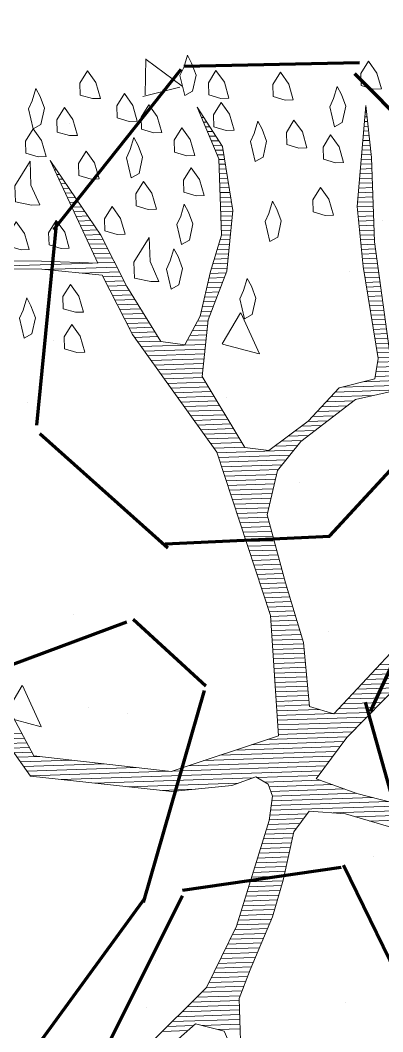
# Model space of a CAD drawing. Header units: millimetres. Extents: x 111 to 1506, y 14 to 566.
# Drawn here: x 219.933 to 220.467, y 113.972 to 115.462 of the extents above; entities that cross this region are included whole.
import ezdxf

# ---------------------------------------------------------------- set-up
doc = ezdxf.new("R2010")
doc.units = ezdxf.units.MM
doc.layers.add('ARBOLES', color=78, linetype='Continuous', lineweight=5)
doc.layers.add('GRASS', color=56, linetype='Continuous', lineweight=0)

# ---------------------------------------------------------------- blocks, each defined once
blk = doc.blocks.new('*X16')
at = {"color": 0}
for p, q in [((17.57751647403548, 17.92), (17.57802539434748, 17.92)), ((17.58136255598889, 17.91), (17.5840252821948, 17.91)), ((17.58520863794231, 17.9), (17.59002517004212, 17.9)), ((17.93210942577763, 17.9), (17.93483849359653, 17.9)), ((17.9333094033471, 17.91), (17.93406927720585, 17.91)), ((17.58905471989572, 17.89), (17.59602505788944, 17.89)), ((17.59290080184914, 17.88), (17.60202494573677, 17.88)), ((17.92970947063871, 17.88), (17.93637692637789, 17.88)), ((17.93090944820817, 17.89), (17.93560770998721, 17.89)), ((17.59674688380254, 17.87), (17.60802483358409, 17.87)), ((17.60059296575596, 17.86), (17.61402472143142, 17.86)), ((17.92730951549978, 17.86), (17.93791535915926, 17.86)), ((17.92850949306924, 17.87), (17.93714614276857, 17.87)), ((17.60443904770937, 17.85), (17.62002460927873, 17.85)), ((17.60828512966278, 17.84), (17.62602449712606, 17.84)), ((17.92490956036085, 17.84), (17.93945379194062, 17.84)), ((17.92610953793031, 17.85), (17.93868457554994, 17.85)), ((17.26209534251556, 17.82), (17.26216079124825, 17.82)), ((17.61213121161619, 17.83), (17.62854646700766, 17.83)), ((17.6159772935696, 17.82), (17.62979644364252, 17.82)), ((17.92250960522192, 17.82), (17.94099222472199, 17.82)), ((17.92370958279138, 17.83), (17.94022300833131, 17.83)), ((17.26632603266432, 17.81), (17.26847646266648, 17.81)), ((17.27055672281307, 17.8), (17.27479213408471, 17.8)), ((17.27478741296182, 17.79), (17.28110780550295, 17.79)), ((17.61912730249213, 17.81), (17.63104642027738, 17.81)), ((17.61912730249213, 17.8), (17.63229639691224, 17.8)), ((17.61912730249213, 17.79), (17.6335463735471, 17.79)), ((17.91890967251353, 17.79), (17.94227637442539, 17.79)), ((17.92010965008299, 17.8), (17.94227637442539, 17.8)), ((17.92130962765245, 17.81), (17.94176144111267, 17.81)), ((17.27901810311057, 17.78), (17.28742347692119, 17.78)), ((17.28324879325933, 17.77), (17.29373914833942, 17.77)), ((17.61912730249213, 17.78), (17.63479635018196, 17.78)), ((17.61912730249213, 17.77), (17.63604632681682, 17.77)), ((17.9165097173746, 17.77), (17.94227637442539, 17.77)), ((17.91770969494406, 17.78), (17.94227637442539, 17.78)), ((17.28747948340808, 17.76), (17.30005481975765, 17.76)), ((17.29171017355684, 17.75), (17.30637049117589, 17.75)), ((17.61912730249213, 17.76), (17.63729630345168, 17.76)), ((17.61912730249213, 17.75), (17.63854628008654, 17.75)), ((17.91410976223566, 17.75), (17.94227637442539, 17.75)), ((17.91530973980513, 17.76), (17.94227637442539, 17.76)), ((17.29594086370559, 17.74), (17.31268616259412, 17.74)), ((17.30017155385434, 17.73), (17.31900183401236, 17.73)), ((17.61912730249213, 17.74), (17.6397962567214, 17.74)), ((17.61912730249213, 17.73), (17.64104623335625, 17.73)), ((17.91170980709674, 17.73), (17.94227637442539, 17.73)), ((17.9129097846662, 17.74), (17.94227637442539, 17.74)), ((17.30440224400309, 17.72), (17.32531750543059, 17.72)), ((17.30863293415185, 17.71), (17.33163317684883, 17.71)), ((17.61912730249213, 17.72), (17.64229620999111, 17.72)), ((17.61912730249213, 17.71), (17.64354618662597, 17.71)), ((17.90930985195781, 17.71), (17.94227637442539, 17.71)), ((17.91050982952727, 17.72), (17.94227637442539, 17.72)), ((17.3128636243006, 17.7), (17.33794884826706, 17.7)), ((17.31709431444935, 17.69), (17.3442645196853, 17.69)), ((17.61912730249213, 17.7), (17.64447150660164, 17.7)), ((17.61912730249213, 17.69), (17.64313819819112, 17.69)), ((17.9083444650066, 17.7), (17.94227637442539, 17.7)), ((17.90901111921186, 17.69), (17.94227637442539, 17.69)), ((17.32132500459811, 17.68), (17.35058019110353, 17.68)), ((17.32555569474686, 17.67), (17.35689586252177, 17.67)), ((17.61912730249213, 17.68), (17.64180488978061, 17.68)), ((17.61912730249213, 17.67), (17.64047158137009, 17.67)), ((17.90967777341712, 17.68), (17.94227637442539, 17.68)), ((17.91034442762238, 17.67), (17.94227637442539, 17.67)), ((17.32978638489561, 17.66), (17.36321153394, 17.66)), ((17.33401707504437, 17.65), (17.36804170002587, 17.65)), ((17.61904988143359, 17.65), (17.63780496454906, 17.65)), ((17.61912730249213, 17.66), (17.63913827295958, 17.66)), ((17.91101108182763, 17.66), (17.94227637442539, 17.66)), ((17.91167773603289, 17.65), (17.94227637442539, 17.65)), ((17.33824776519312, 17.64), (17.37265699836997, 17.64)), ((17.34247845534187, 17.63), (17.37727229671406, 17.63)), ((17.34670914549063, 17.62), (17.38188759505816, 17.62)), ((17.60905006835472, 17.62), (17.63380503931751, 17.62)), ((17.612383339381, 17.63), (17.63513834772802, 17.63)), ((17.6157166104073, 17.64), (17.63647165613854, 17.64)), ((17.91234439023815, 17.64), (17.94227637442539, 17.64)), ((17.91301104444341, 17.63), (17.94227637442539, 17.63)), ((17.91367769864867, 17.62), (17.94276464341595, 17.62)), ((17.05715539988841, 17.6), (17.34441476372644, 17.6)), ((17.35093983563938, 17.61), (17.38650289340225, 17.61)), ((17.35517052578813, 17.6), (17.39111819174635, 17.6)), ((17.60238352630214, 17.6), (17.63113842249648, 17.6)), ((17.60571679732843, 17.61), (17.63247173090699, 17.61)), ((17.91434435285393, 17.61), (17.9437991068379, 17.61)), ((17.91501100705918, 17.6), (17.94483357025985, 17.6)), ((17.24172837766137, 17.59), (17.39573349009044, 17.59)), ((17.31672697575287, 17.58), (17.40034878843454, 17.58)), ((17.59571698424956, 17.58), (17.62847180567544, 17.58)), ((17.59905025527585, 17.59), (17.62980511408596, 17.59)), ((17.91567766126444, 17.59), (17.9458680336818, 17.59)), ((17.9163443154697, 17.58), (17.94690249710376, 17.58)), ((17.36573416272861, 17.57), (17.40496408677863, 17.57)), ((17.37040074216542, 17.56), (17.40957938512272, 17.56)), ((17.58988045882576, 17.56), (17.62192486111484, 17.56)), ((17.59260768057454, 17.57), (17.6260914498977, 17.57)), ((17.91724662227935, 17.57), (17.94793696052571, 17.57)), ((17.91855094572442, 17.56), (17.94897142394766, 17.56)), ((17.37506732160222, 17.55), (17.41419468346682, 17.55)), ((17.37973390103903, 17.54), (17.41970922705222, 17.54)), ((17.5844260153282, 17.54), (17.61359168354912, 17.54)), ((17.58715323707698, 17.55), (17.61775827233198, 17.55)), ((17.91985526916949, 17.55), (17.95000588736962, 17.55)), ((17.92115959261456, 17.54), (17.95104035079157, 17.54)), ((17.38440048047583, 17.53), (17.42542340595443, 17.53)), ((17.38906705991264, 17.52), (17.43113758485664, 17.52)), ((17.57897157183063, 17.52), (17.60525850598339, 17.52)), ((17.58169879357941, 17.53), (17.60942509476625, 17.53)), ((17.92246391605963, 17.53), (17.95207481421352, 17.53)), ((17.9237682395047, 17.52), (17.95310927763547, 17.52)), ((17.39373363934945, 17.51), (17.43685176375885, 17.51)), ((17.39840021878626, 17.5), (17.44256594266107, 17.5)), ((17.57351712833306, 17.5), (17.59692532841766, 17.5)), ((17.57624435008185, 17.51), (17.60109191720053, 17.51)), ((17.92507256294977, 17.51), (17.95414374105742, 17.51)), ((17.92637688639484, 17.5), (17.95517820447938, 17.5)), ((17.40306679822306, 17.49), (17.44828012156328, 17.49)), ((17.40773337765987, 17.48), (17.45399430046549, 17.48)), ((17.41239995709667, 17.47), (17.4597084793677, 17.47)), ((17.56230351357099, 17.47), (17.58487639403291, 17.47)), ((17.5680176924732, 17.48), (17.58859215085194, 17.48)), ((17.57078990658428, 17.49), (17.5927587396348, 17.49)), ((17.92768120983991, 17.49), (17.95621266790133, 17.49)), ((17.92898553328498, 17.48), (17.95724713132328, 17.48)), ((17.93028985673005, 17.47), (17.95828159474523, 17.47)), ((17.41706653653348, 17.46), (17.46542265826991, 17.46)), ((17.42173311597029, 17.45), (17.47113683717213, 17.45)), ((17.55087515576656, 17.45), (17.5820193045818, 17.45)), ((17.55658933466878, 17.46), (17.58344784930735, 17.46)), ((17.93159418017512, 17.46), (17.95931605816718, 17.46)), ((17.93289850362019, 17.45), (17.96035052158914, 17.45)), ((17.42762653283454, 17.44), (17.47685101607434, 17.44)), ((17.43429307488712, 17.43), (17.48256519497655, 17.43)), ((17.53944679796214, 17.43), (17.57916221513069, 17.43)), ((17.54516097686435, 17.44), (17.58059075985624, 17.44)), ((17.93420282706526, 17.44), (17.96138498501109, 17.44)), ((17.93550715051033, 17.43), (17.96241944843304, 17.43)), ((17.4409596169397, 17.42), (17.57773367040514, 17.42)), ((17.44762615899228, 17.41), (17.57630512567959, 17.41)), ((17.9368114739554, 17.42), (17.96345391185499, 17.42)), ((17.93811579740047, 17.41), (17.96448837527695, 17.41)), ((17.45429270104486, 17.4), (17.57487658095403, 17.4)), ((17.46095924309744, 17.39), (17.57344803622848, 17.39)), ((17.93942012084554, 17.4), (17.9655228386989, 17.4)), ((17.94072444429061, 17.39), (17.96655730212085, 17.39)), ((17.46762578515002, 17.38), (17.57201949150292, 17.38)), ((17.47429232720261, 17.37), (17.57059094677737, 17.37)), ((17.9406560754005, 17.37), (17.98399113351109, 17.37)), ((17.94202876773568, 17.38), (17.9675917655428, 17.38)), ((17.48095886925519, 17.36), (17.56916240205182, 17.36)), ((17.48762541130776, 17.35), (17.56954229395476, 17.35)), ((17.93665615016895, 17.35), (18.06098668174269, 17.35)), ((17.93865611278472, 17.36), (18.00399075966884, 17.36)), ((17.49429195336035, 17.34), (17.57509774566524, 17.34)), ((17.50095849541293, 17.33), (17.58065319737573, 17.33)), ((17.50762503746551, 17.32), (17.58620864908621, 17.32)), ((17.86365819542146, 17.32), (18.02884442541774, 17.32)), ((17.90865735427639, 17.33), (18.03955851085939, 17.33)), ((17.93465618755317, 17.34), (18.05027259630104, 17.34)), ((17.51429157951809, 17.31), (17.5917641007967, 17.31)), ((17.52095812157067, 17.3), (17.59731955250718, 17.3)), ((17.83866441891202, 17.3), (17.92826106490951, 17.3)), ((17.84866423199088, 17.31), (17.98159340133014, 17.31)), ((17.52762466362326, 17.29), (17.60287500421767, 17.29)), ((17.53429120567583, 17.28), (17.60843045592815, 17.28)), ((17.81866479275427, 17.28), (17.8729680200223, 17.28)), ((17.82866460583314, 17.29), (17.88696775833271, 17.29)), ((17.54095774772842, 17.27), (17.61398590763863, 17.27)), ((17.547624289781, 17.26), (17.61954135934912, 17.26)), ((17.79866516659653, 17.26), (17.84496854340146, 17.26)), ((17.8086649796754, 17.27), (17.85896828171187, 17.27)), ((17.55429083183358, 17.25), (17.6250968110596, 17.25)), ((17.56095737388616, 17.24), (17.63065226277008, 17.24)), ((17.77414830288211, 17.24), (17.81696906678062, 17.24)), ((17.78843375013764, 17.25), (17.83096880509103, 17.25)), ((17.56762391593874, 17.23), (17.63620771448057, 17.23)), ((17.57429045799132, 17.22), (17.64176316619105, 17.22)), ((17.74557740837105, 17.22), (17.78896959015977, 17.22)), ((17.75986285562658, 17.23), (17.8029693284702, 17.23)), ((17.5809570000439, 17.21), (17.64731861790154, 17.21)), ((17.58762354209648, 17.2), (17.65287406961202, 17.2)), ((17.71700651385998, 17.2), (17.76532375103913, 17.2)), ((17.73129196111552, 17.21), (17.77496985184935, 17.21)), ((17.59391167777451, 17.19), (17.75675248268582, 17.19)), ((17.59683845233418, 17.18), (17.7481812143325, 17.18)), ((17.59976522689385, 17.17), (17.73960994597918, 17.17)), ((17.60269200145352, 17.16), (17.73103867762586, 17.16)), ((17.60561877601319, 17.15), (17.72246740927255, 17.15)), ((17.60854555057286, 17.14), (17.71885857518303, 17.14)), ((17.61147232513253, 17.13), (17.71613135343425, 17.13)), ((17.6143990996922, 17.12), (17.71340413168547, 17.12)), ((17.61732587425187, 17.11), (17.71067690993668, 17.11)), ((17.62025264881154, 17.1), (17.7079496881879, 17.1)), ((17.62317942337121, 17.09), (17.70522246643912, 17.09)), ((17.62610619793087, 17.08), (17.70249524469033, 17.08)), ((17.62903297249055, 17.07), (17.69976802294155, 17.07)), ((17.63195974705022, 17.06), (17.69704080119277, 17.06)), ((17.63488652160989, 17.05), (17.69682647764147, 17.05)), ((17.63781329616955, 17.04), (17.69917937483651, 17.04)), ((17.64074007072922, 17.03), (17.70153227203153, 17.03)), ((17.6436668452889, 17.02), (17.70388516922656, 17.02)), ((17.64659361984857, 17.01), (17.70623806642159, 17.01)), ((17.64952039440823, 17), (17.70859096361662, 17)), ((17.65244716896791, 16.99), (17.71094386081164, 16.99)), ((17.65537394352757, 16.98), (17.71329675800668, 16.98)), ((17.65830071808724, 16.97), (17.7156496552017, 16.97)), ((17.66122749264691, 16.96), (17.71800255239673, 16.96)), ((17.66415426720658, 16.95), (17.72035544959176, 16.95)), ((17.66708104176625, 16.94), (17.72270834678679, 16.94)), ((17.67000781632592, 16.93), (17.72506124398182, 16.93)), ((17.67293459088559, 16.92), (17.72741414117685, 16.92)), ((17.67586136544526, 16.91), (17.72977887005011, 16.91)), ((17.67878814000493, 16.9), (17.73244548687115, 16.9)), ((17.6817149145646, 16.89), (17.73511210369218, 16.89)), ((17.68464168912427, 16.88), (17.73777872051321, 16.88)), ((17.68756846368394, 16.87), (17.74044533733424, 16.87)), ((17.69049523824361, 16.86), (17.74311195415528, 16.86)), ((17.69342201280328, 16.85), (17.74577857097631, 16.85)), ((17.69574075709367, 16.84), (17.74844518779734, 16.84)), ((17.6960740841963, 16.83), (17.75111180461837, 16.83)), ((17.69640741129893, 16.82), (17.75377842143941, 16.82)), ((17.69674073840156, 16.81), (17.75644503826044, 16.81)), ((17.69707406550419, 16.8), (17.75911165508147, 16.8)), ((17.69740739260682, 16.79), (17.7617782719025, 16.79)), ((17.69774071970944, 16.78), (17.7638699838541, 16.78)), ((17.69807404681207, 16.77), (17.76449497217153, 16.77)), ((17.6984073739147, 16.76), (17.76511996048896, 16.76)), ((17.69874070101733, 16.75), (17.76574494880639, 16.75)), ((17.69907402811996, 16.74), (17.76636993712381, 16.74)), ((17.69940735522259, 16.73), (17.76699492544124, 16.73)), ((17.69974068232522, 16.72), (17.76761991375867, 16.72)), ((17.9134773271496, 16.72), (17.99786148986213, 16.72)), ((17.92347714022848, 16.73), (18.00841684811205, 16.73)), ((17.70007400942785, 16.71), (17.7682449020761, 16.71)), ((17.70040733653048, 16.7), (17.76886989039353, 16.7)), ((17.89347770099186, 16.7), (17.97675077336229, 16.7)), ((17.90347751407073, 16.71), (17.98730613161222, 16.71)), ((17.70074066363311, 16.69), (17.76949487871096, 16.69)), ((17.70107399073574, 16.68), (17.77011986702839, 16.68)), ((17.87347807483412, 16.68), (17.95564005686246, 16.68)), ((17.88347788791299, 16.69), (17.96619541511238, 16.69)), ((17.70140731783836, 16.67), (17.77074485534582, 16.67)), ((17.70174064494099, 16.66), (17.77136984366325, 16.66)), ((17.85347844867637, 16.66), (17.93452934036261, 16.66)), ((17.86347826175525, 16.67), (17.94508469861254, 16.67)), ((17.70207397204362, 16.65), (17.77199483198068, 16.65)), ((17.70240729914625, 16.64), (17.79244934519138, 16.64)), ((17.83347882251863, 16.64), (17.91341862386278, 16.64)), ((17.8434786355975, 16.65), (17.92397398211269, 16.65)), ((17.70274062624888, 16.63), (17.822448784428, 16.63)), ((17.70307395335151, 16.62), (17.89230790736294, 16.62)), ((17.82347900943976, 16.63), (17.90286326561285, 16.63)), ((17.1163840237282, 16.61), (17.16128257543587, 16.61)), ((17.12305056578078, 16.6), (17.1662824819753, 16.6)), ((17.70340728045414, 16.61), (17.88175254911301, 16.61)), ((17.70374060755677, 16.6), (17.8711971908631, 16.6)), ((17.12971710783336, 16.59), (17.17128238851474, 16.59)), ((17.13638364988594, 16.58), (17.17628229505417, 16.58)), ((17.14305019193853, 16.57), (17.18128220159361, 16.57)), ((17.64604326916198, 16.57), (17.84175899438636, 16.57)), ((17.67979263830318, 16.58), (17.85008647436326, 16.58)), ((17.7040739346594, 16.59), (17.86064183261317, 16.59)), ((17.14971673399111, 16.56), (17.19705354405891, 16.56)), ((17.15638327604368, 16.55), (17.26505227299522, 16.55)), ((17.57854453087961, 16.55), (17.82575929346017, 16.55)), ((17.61229390002079, 16.56), (17.83375914392326, 16.56)), ((17.16304981809627, 16.54), (17.33305100193156, 16.54)), ((17.16971636014885, 16.53), (17.40104973086787, 16.53)), ((17.51104579259722, 16.53), (17.80975959253397, 16.53)), ((17.54479516173841, 16.54), (17.81775944299707, 16.54)), ((17.17638290220143, 16.52), (17.46904845980421, 16.52)), ((17.24124772612421, 16.51), (17.79375989160778, 16.51)), ((17.47729642345603, 16.52), (17.80175974207088, 16.52)), ((17.31124641767633, 16.5), (17.64659948550995, 16.5)), ((17.38124510922841, 16.49), (17.61660004627335, 16.49)), ((17.65641474865688, 16.5), (17.78576004114468, 16.5)), ((17.67141446827519, 16.49), (17.78989448776242, 16.49)), ((17.45124380078052, 16.48), (17.52452520878001, 16.48)), ((17.68037907972965, 16.48), (17.8148940204596, 16.48)), ((17.68371235075595, 16.47), (17.83989355315678, 16.47)), ((17.68554858268128, 16.45), (17.8985871767802, 16.45)), ((17.68704562178224, 16.46), (17.86489308585396, 16.46)), ((17.68054867614184, 16.42), (17.7591784984006, 16.42)), ((17.68221531165498, 16.43), (17.96658590571652, 16.43)), ((17.68388194716813, 16.44), (17.93258654124835, 16.44)), ((17.81449330194555, 16.42), (18.00058527018467, 16.42)), ((17.67566532727385, 16.4), (17.7431787974744, 16.4)), ((17.67888204062869, 16.41), (17.7511786479375, 16.41)), ((17.86165007260383, 16.41), (18.01566295137173, 16.41)), ((17.89164951184045, 16.4), (18.02316281118089, 16.4)), ((17.6687423797577, 16.38), (17.72889729946106, 16.38)), ((17.67220385351578, 16.39), (17.7351789470113, 16.39)), ((17.66181943224156, 16.36), (17.72389739292162, 16.36)), ((17.66528090599964, 16.37), (17.72639734619134, 16.37)), ((17.65489648472542, 16.34), (17.71889748638219, 16.34)), ((17.65835795848349, 16.35), (17.72139743965191, 16.35)), ((17.64797353720928, 16.32), (17.71389757984275, 16.32)), ((17.65143501096735, 16.33), (17.71639753311247, 16.33)), ((17.64105058969314, 16.3), (17.70889767330332, 16.3)), ((17.64451206345121, 16.31), (17.71139762657304, 16.31)), ((17.63066616841893, 16.27), (17.7004749073428, 16.27)), ((17.634127642177, 16.28), (17.7038081783691, 16.28)), ((17.63758911593507, 16.29), (17.7063977200336, 16.29)), ((17.62374322090279, 16.25), (17.69380836529022, 16.25)), ((17.62720469466086, 16.26), (17.69714163631651, 16.26)), ((17.61682027338665, 16.23), (17.68714182323764, 16.23)), ((17.62028174714471, 16.24), (17.69047509426393, 16.24)), ((17.6098973258705, 16.21), (17.68047528118506, 16.21)), ((17.61335879962857, 16.22), (17.68380855221135, 16.22)), ((17.60297437835436, 16.19), (17.67194488375597, 16.19)), ((17.60643585211243, 16.2), (17.67656018210006, 16.2)), ((17.59277020209247, 16.17), (17.66271428706778, 16.17)), ((17.59810343573454, 16.18), (17.66732958541187, 16.18)), ((17.58210373480834, 16.15), (17.65348369037959, 16.15)), ((17.58743696845041, 16.16), (17.65809898872368, 16.16)), ((17.57143726752421, 16.13), (17.6442530936914, 16.13)), ((17.57677050116627, 16.14), (17.64886839203549, 16.14)), ((17.55543756659802, 16.1), (17.63040719865912, 16.1)), ((17.56077080024008, 16.11), (17.63502249700321, 16.11)), ((17.56610403388215, 16.12), (17.63963779534731, 16.12)), ((17.54477109931389, 16.08), (17.62163764650427, 16.08)), ((17.55010433295595, 16.09), (17.62592328068093, 16.09)), ((17.53410463202976, 16.06), (17.61306637815095, 16.06)), ((17.53943786567182, 16.07), (17.61735201232761, 16.07)), ((17.51269316798836, 16.04), (17.60449510979763, 16.04)), ((17.52340725343002, 16.05), (17.60878074397429, 16.05)), ((17.49126499710507, 16.02), (17.6021194566009, 16.02)), ((17.50197908254672, 16.03), (17.6021194566009, 16.03)), ((17.46983682622178, 16), (17.6021194566009, 16)), ((17.48055091166343, 16.01), (17.6021194566009, 16.01)), ((17.44840865533848, 15.98), (17.50438145419039, 15.98)), ((17.45912274078013, 15.99), (17.6021194566009, 15.99)), ((17.52058882922431, 15.98), (17.6021194566009, 15.98)), ((17.43769456989683, 15.97), (17.49215946042733, 15.97)), ((17.55558817500036, 15.97), (17.6021194566009, 15.97))]:
    blk.add_line(p, q, dxfattribs=at)
blk = doc.blocks.new('E1E')
at = {"layer": 'ARBOLES', "ltscale": 0.2}
for p, q in [((95.78443342961457, 58.79230092796597), (95.78443342961457, 58.79230092796597)), ((95.80101444786504, 58.70861918535712), (95.80101444786504, 58.70861918535712)), ((95.45994888080207, 58.65038647988471), (95.45994888080207, 58.65038647988471)), ((96.05021489669927, 58.43488030513235), (96.05021489669927, 58.43488030513235)), ((95.51212426039936, 58.39318980228864), (95.51212426039936, 58.39318980228864)), ((96.20191572783341, 58.34612024460335), (96.14387078984957, 58.400791709007)), ((96.2113654874735, 58.4099156305238), (96.14412775275177, 58.40146243734311)), ((96.20252986078678, 58.34659609944917), (96.21172268730965, 58.40972081411546)), ((96.01127942815964, 58.32313856864293), (96.01127942815964, 58.32313856864293)), ((96.07875918467144, 58.33799653709393), (96.07875918467144, 58.33799653709393)), ((95.75427463585872, 58.19608208901313), (95.75427463585872, 58.19608208901313)), ((96.16592383663891, 58.19616972758949), (96.16592383663891, 58.19616972758949)), ((95.73459266570278, 58.05340737697831), (95.73459266570278, 58.05340737697831)), ((96.38305044308792, 57.8786613265916), (96.38305044308792, 57.8786613265916)), ((95.8816431168522, 57.82881297281386), (95.8816431168522, 57.82881297281386)), ((96.38079828461244, 57.75876173916815), (96.38079828461244, 57.75876173916815)), ((96.05856589427532, 57.73674687851047), (96.05856589427532, 57.73674687851047)), ((96.09160148882248, 57.58862124436067), (96.03355655083867, 57.64329270876436)), ((96.10105172670255, 57.65241961874112), (96.03381399198081, 57.64396642556043)), ((96.09221594251328, 57.5890995234544), (96.10140876903601, 57.65222423812069)), ((95.9402509291455, 57.44803089331282), (95.9402509291455, 57.44803089331282)), ((96.4995042707407, 57.3913894164696), (96.4995042707407, 57.3913894164696)), ((95.92019709307912, 57.34220107393325), (95.92019709307912, 57.34220107393325)), ((96.39678301803193, 57.2986946267261), (96.34207348036924, 57.25870417868889)), ((96.41676581283052, 57.23514239279103), (96.3942025711262, 57.29480928298112)), ((96.36997536937751, 57.27381822541457), (96.36997536937751, 57.27381822541457)), ((96.25261791836607, 57.26221243636704), (96.25261791836607, 57.26221243636704)), ((96.41611884584806, 57.23582481957468), (96.33884634729195, 57.2555008154191)), ((96.04549082056481, 57.13190377733353), (96.04549082056481, 57.13190377733353))]:
    blk.add_line(p, q, dxfattribs=at)
for points in [[(96.58706648723198, 57.70410011149003), (96.4475876290898, 57.64978549704647), (96.34423621144597, 57.61935170487998), (96.25526593121384, 57.69663969229764), (96.03830174882904, 57.83383890341752), (95.84151106669916, 58.06575177699897), (95.74812168706177, 58.25797740655166), (95.90055853432881, 58.38820531176253), (96.13617329898493, 58.45415334667818), (96.23454369762548, 58.37325742798514)], [(96.2366784200555, 58.42097016121072), (96.12819632886308, 58.48956976677065), (95.8860776272203, 58.42072560456896), (95.79141475384169, 58.3707796367185), (95.75818349476496, 58.34039475588035), (95.73287932096143, 58.34471449114499), (95.71768683970974, 58.36133053954295), (95.70681368816616, 58.40325101819671), (95.69004840408243, 58.59842168636366), (95.69863717865057, 58.71915158307051), (95.75564969354713, 58.85365031221777)], [(95.73756103087368, 58.8767704191769), (95.6920833568153, 58.78637649197997), (95.64076343506511, 58.77911171810085), (95.61327465398328, 58.80583975633548)], [(95.58578587290131, 58.83256779457001), (95.61474768711822, 58.7675272089571), (95.63791713849187, 58.71549474046679), (95.63867859748363, 58.66127794868003), (95.6373053340455, 58.55934842366757), (95.64385915588073, 58.49212351475812), (95.65910152198096, 58.40538643016478), (95.64756668114269, 58.3612816282146), (95.58613506684077, 58.34172054120236), (95.49650309731369, 58.33298324801618)], [(95.45605632710684, 58.28379799548354), (95.58110416298908, 58.30051186653807), (95.6577282585428, 58.30345690515247), (95.6346585768662, 58.21524730125196), (95.56321503970949, 58.04314782871578)], [(95.61021563175149, 58.0251081723391), (95.67154747635657, 58.18491133174194), (95.71636346112, 58.18927997833513), (95.76920630085388, 58.0881111686404), (95.83866477012604, 58.00213479936489), (95.91391560224159, 57.9031503129667), (95.92626178692028, 57.82291728693479), (95.9075114349518, 57.76001211329007), (95.84541813135507, 57.654425745674), (95.75004368383308, 57.58857553341481)], [(95.81584451269184, 57.56332001448747), (95.91934558488099, 57.383390698068), (95.9801653947366, 57.24680546828089), (96.02431969020535, 57.16514883427014), (95.97142696562301, 57.33643868016013), (95.92148030731087, 57.43110343129346), (95.83535632365185, 57.57200839634542), (95.82737935353013, 57.60742481643778), (95.880122423567, 57.64649807913388), (95.908984468087, 57.72169956591168), (95.953750568002, 57.79618924870014), (95.9956703713439, 57.80706195385453), (96.11284100680125, 57.71895017261082), (96.14037967273163, 57.62210109818085), (96.14261416485844, 57.5295717590157), (96.17304901221056, 57.4262186260244), (96.23239578893113, 57.32794594361557), (96.30038122506815, 57.28028212171846), (96.23021118165268, 57.35035424658547), (96.17518373464048, 57.47393135925), (96.1686299128052, 57.54115626815944), (96.15628372812664, 57.62138929419136), (96.16202620612164, 57.67850221326425), (96.20394600946356, 57.68937491841864), (96.2965240452608, 57.62148711684806), (96.37319802566292, 57.55431111926696), (96.50627271651541, 57.46548753403378), (96.35942869269769, 57.60273565648201), (96.45337999193322, 57.63677737992388), (96.59936278706213, 57.69398812165348)]]:
    blk.add_lwpolyline(points, dxfattribs=at)
for points in [[(96.45114549980623, 57.72930671908914), (96.45185707394958, 57.74521096349762), (96.43087222985442, 57.77483512901806), (96.42076053730278, 57.76253881588495), (96.42584132600284, 57.73362645435389), (96.44103380725454, 57.71701040595603), (96.45333010708455, 57.70689841611936)], [(96.33473632334056, 57.76320170854606), (96.35714431572245, 57.76538603184261), (96.3658328599874, 57.74587385615864), (96.36151353027915, 57.72056942590295), (96.3398171120407, 57.73428934701489), (96.32172844936727, 57.75740945397416)], [(96.3636981375576, 57.69816112293304), (96.38610612993936, 57.7003454462296), (96.39479467420445, 57.68083327054585), (96.39047534449621, 57.65552884029005), (96.36877892625769, 57.6692487614021), (96.35069026358421, 57.69236886836136)], [(96.49458822113165, 57.63174584066979), (96.51699621351341, 57.63393016396644), (96.52568475777859, 57.61441798828245), (96.52136542807028, 57.58911355802665), (96.49966900983185, 57.6028334791386), (96.48158034715829, 57.62595358609785)], [(96.42954885126477, 57.60278456781036), (96.45195684364664, 57.6049688911069), (96.46064538791158, 57.58545671542293), (96.45632605820337, 57.56015228516723), (96.43462963996485, 57.57387220627918), (96.41654097729136, 57.59699231323832)], [(96.10211750980322, 57.55050754267829), (96.10282908394657, 57.56641178708688), (96.08184423985149, 57.59603595260732), (96.0717325472997, 57.5837396394741), (96.07681333599979, 57.55482727794303), (96.09200581725159, 57.53821122954518), (96.10430211708164, 57.52809923970862)], [(96.24235782693728, 57.55060536533498), (96.24306940108059, 57.56650960974347), (96.2220845569854, 57.59613377526402), (96.21197286443376, 57.58383746213079), (96.21705365313385, 57.55492510059984), (96.2322461343855, 57.53830905220175), (96.24454243421559, 57.52819706236521)], [(96.2603966047622, 57.59760629457109), (96.28930853413083, 57.60268674515365), (96.30089325981753, 57.57667051090861), (96.292254600401, 57.526061650397), (96.27487751187077, 57.56508600176475), (96.24738873078891, 57.59181403999929)], [(96.50693440581031, 57.55151281463775), (96.53584633517872, 57.5565932652202), (96.54743106086543, 57.53057703097515), (96.5387924014489, 57.47996817046354), (96.52141531291879, 57.51899252183129), (96.49392653183685, 57.54572056006582)], [(96.34718227771616, 57.54272661012333), (96.36959027009794, 57.54491093341986), (96.378278814363, 57.525398757736), (96.37395948465469, 57.5000943274802), (96.35226306641623, 57.51381424859214), (96.3341744037428, 57.53693435555128)], [(96.25470401161594, 57.47037233930296), (96.25541558575918, 57.48627658371145), (96.23443074166396, 57.5159007492321), (96.22431904911234, 57.50360443609888), (96.22939983781241, 57.4746920745677), (96.2445923190642, 57.45807602616974), (96.25688861889415, 57.44796403633317)], [(96.31252787035277, 57.48053324046797), (96.33493586273464, 57.48271756376452), (96.3436244069996, 57.46320538808054), (96.33930507729124, 57.43790095782485), (96.31760865905285, 57.45162087893691), (96.29951999637949, 57.47474098589604)], [(96.42675243954015, 57.46904655398093), (96.44916043192181, 57.47123087727747), (96.45784897618687, 57.45171870159349), (96.45352964647866, 57.42641427133769), (96.43183322824012, 57.44013419244975), (96.41374456556669, 57.463254299409)], [(96.52868070889728, 57.46767185733033), (96.55108870127896, 57.46985618062699), (96.55977724554413, 57.45034400494301), (96.5554579158358, 57.42503957468743), (96.53376149759735, 57.43875949579925), (96.5156728349238, 57.4618796027584)], [(96.11161739790865, 57.40665753901219), (96.11232897205187, 57.42256178342067), (96.0913441279567, 57.45218594894122), (96.08123243540504, 57.439889635808), (96.08631322410513, 57.41097727427704), (96.10150570535694, 57.39436122587896), (96.11380200518695, 57.38424923604241)], [(96.24316917077755, 57.42626753735276), (96.2655771631593, 57.4284518606493), (96.27426570742449, 57.40893968496543), (96.26994637771617, 57.38363525470974), (96.2482499594777, 57.39735517582158), (96.23016129680416, 57.42047528278093)], [(96.38198633962502, 57.39455687119248), (96.38269791376837, 57.41046111560085), (96.36171306967314, 57.44008528112139), (96.35160137712141, 57.42778896798818), (96.35668216582148, 57.3988766064571), (96.37187464707328, 57.38226055805925), (96.38417094690331, 57.37214856822268)], [(96.49113012011223, 57.41198254623627), (96.51353811249388, 57.41416686953293), (96.52222665675907, 57.39465469384906), (96.51790732705072, 57.36935026359325), (96.49621090881232, 57.38307018470532), (96.47812224613872, 57.40619029166457)], [(96.5757311857877, 57.37951116475828), (96.57644275993088, 57.39541540916689), (96.5554579158358, 57.42503957468743), (96.54534622328406, 57.4127432615541), (96.55042701198424, 57.38383090002303), (96.56561949323593, 57.36721485162518), (96.57791579306596, 57.3571028617885)], [(96.01766609867323, 57.37261581557031), (96.04007409105492, 57.37480013886686), (96.04876263532007, 57.35528796318297), (96.04444330561176, 57.32998353292718), (96.02274688737332, 57.34370345403914), (96.00465822469977, 57.36682356099838)], [(96.28513885896784, 57.36701920631165), (96.30754685134974, 57.36920352960833), (96.31623539561467, 57.34969135392434), (96.31191606590649, 57.32438692366853), (96.29021964766793, 57.33810684478071), (96.27213098499459, 57.36122695173985)], [(96.35454744339157, 57.35116387323153), (96.37695543577335, 57.35334819652807), (96.38564398003851, 57.33383602084432), (96.3813246503302, 57.30853159058852), (96.35962823209157, 57.32225151170057), (96.3415395694182, 57.34537161865972)], [(96.40225960957677, 57.34902846126333), (96.42466760195866, 57.35121278455976), (96.43335614622372, 57.33170060887601), (96.4290368165154, 57.30639617862031), (96.40734039827696, 57.32011609973225), (96.38925173560341, 57.3432362066915)], [(96.47817213098726, 57.33606925546921), (96.50058012336905, 57.33825357876565), (96.50926866763409, 57.31874140308177), (96.50494933792577, 57.29343697282597), (96.4832529196873, 57.30715689393804), (96.46516425701387, 57.33027700089717)], [(96.18905283730251, 57.2852647496441), (96.18976441144586, 57.30116899405271), (96.16877956735077, 57.33079315957335), (96.15866787479904, 57.31849684644025), (96.16374866349912, 57.28958448490906), (96.17894114475092, 57.272968436511), (96.19123744458095, 57.26285644667443)], [(96.23747657763118, 57.29903358208462), (96.25988457001283, 57.30121790538105), (96.268573114278, 57.28170572969729), (96.26425378456969, 57.25640129944161), (96.24255736633124, 57.27012122055355), (96.22446870365768, 57.29324132751268)], [(96.03580464619522, 57.27937467241559), (96.05821263857699, 57.28155899571225), (96.06690118284205, 57.26204682002826), (96.06258185313385, 57.23674238977245), (96.04088543489516, 57.25046231088462), (96.02279677222185, 57.27358241784377)], [(96.10592480476221, 57.27942358374393), (96.12833279714395, 57.28160790704059), (96.137021341409, 57.26209573135661), (96.13270201170069, 57.23679130110082), (96.11100559346225, 57.25051122221297), (96.09291693078869, 57.2736313291721)], [(96.34885485024513, 57.22392991796328), (96.34956642438844, 57.23983416237188), (96.32858158029335, 57.26945832789242), (96.31846988774163, 57.25716201475921), (96.32355067644168, 57.22824965322803), (96.33874315769337, 57.21163360483017), (96.35103945752363, 57.2015216149935)], [(96.26714996599144, 57.24989724088008), (96.28955795837321, 57.25208156417675), (96.29824650263815, 57.23256938849288), (96.29392717292994, 57.20726495823718), (96.2722307546914, 57.22098487934914), (96.25414209201807, 57.24410498630827)], [(96.08214354894226, 57.17530973543505), (96.0828551230856, 57.19121397984354), (96.0618702789904, 57.22083814536397), (96.05175858643877, 57.20854183223086), (96.05683937513884, 57.1796294706999), (96.07203185639051, 57.16301342230182), (96.08432815622068, 57.15290143246528)], [(96.16019079278264, 57.21006326286628), (96.18259878516432, 57.21224758616282), (96.1912873294295, 57.19273541047897), (96.18696799972116, 57.16743098022327), (96.16527158148271, 57.18115090133533), (96.14718291880915, 57.20427100829446)], [(96.02289654191877, 57.13334034545294), (96.04530453430056, 57.13552466874948), (96.0539930785656, 57.11601249306572), (96.04967374885739, 57.09070806280992), (96.02797733061884, 57.10442798392197), (96.0098886679454, 57.12754809088123)]]:
    blk.add_lwpolyline(points, close=True, dxfattribs=at)
at = {"layer": 'ARBOLES', "ltscale": 0.2, "xscale": 0.8372139817761642, "yscale": 0.8372139817761642, "zscale": 0.8372139817761642, "rotation": 204.0028523145856}
blk.add_blockref('*X16', (103.6395475192941, 76.97354757922794), dxfattribs=at)

msp = doc.modelspace()

# ---------------------------------------------------------------- hatches: boundary and pattern name
at = {"layer": 'GRASS', "lineweight": 100, "ltscale": 1000, "true_color": 0x261a0d}
h = msp.add_hatch(dxfattribs=at)
h.set_pattern_fill('GRAVEL', color=28, scale=1.7, angle=-112.0852283208683)
h.set_pattern_definition([(115.9275591831317, (798.2428922540852, 1598.222589561143), (-9.063970477445864, 18.35468439347277), [0.2287111999999999, -22.64244968002528]), (72.8845124071316, (798.1428916656057, 1598.428280791641), (-6.094838201485775, -19.54233730385667), [0.3924755999999998, -38.85507209409096]), (20.42521875713165, (798.2583966782064, 1598.803374902584), (-23.71965007661784, -8.721708562133985), [0.2767395999999996, -27.39725541336946]), (155.1884606851316, (798.1138591055873, 1599.577521458542), (30.86609512533933, -14.35876637157613), [0.3574045999999995, -35.38304867076923]), (180.7484258571317, (797.7894455191998, 1599.727500873687), (22.09903787548946, 0.2062158521636182), [0.3504634999999995, -34.69593431775005]), (245.1884606851316, (797.4390114402189, 1599.722923069766), (14.35876637157613, 30.86609512533933), [0.3574045999999996, -35.38304867076924]), (285.6090121458317, (797.2890320250739, 1599.398509483379), (-7.443358276317301, 26.87017710344271), [0.4726492999999999, -46.79224253315719]), (320.1701000540316, (797.4162082909146, 1598.943291736133), (30.18157129471496, -25.08869773786675), [0.4462295999999997, -44.17674654458273]), (9.344337294131659, (797.758890157835, 1598.657476869334), (25.59182681762635, 4.292831249492636), [0.358615, -35.5029242865393]), (63.15112998813171, (798.112746855969, 1598.715704330085), (-8.606190085402462, -16.68872350462789), [0.4094144, -20.06129638394691]), (110.3122094771315, (798.297654160535, 1599.080984070446), (-9.657796932637883, 25.93408873293846), [0.5294615999999999, -52.41673750815132]), (26.72884651313167, (797.4653230789742, 1598.024402331692), (13.92580708083157, 7.191793736437567), [0.1807116999999998, -17.89053618164897]), (59.38400606913165, (797.6267255363457, 1598.105681152762), (-11.45980388463115, -19.20007538854451), [0.3438028999999998, -34.03656940746688]), (112.9147716791316, (797.8018184703296, 1598.401558601157), (-1.575263513412269, 0.6391751429081425), [0.2404157, -2.163747356034269]), (91.11336219313161, (798.0355923519426, 1598.435126029947), (-0.04534868771620765, -9.154667852878214), [0.1294685999999998, -12.81734567996862]), (179.7161811651316, (798.033076706544, 1598.564569730174), (5.36496568314527, -0.3422619153127439), [0.1830951, -8.971685072128649]), (278.8785282112316, (797.8499833494861, 1598.565476703927), (1.233001598100129, -6.004140826053566), [0.2973793, -9.615238921237006]), (49.4798228561317, (797.8958807942572, 1598.271661414054), (-2.853613799228716, -2.511351883916598), [0.2150346999999999, -5.160837322286275]), (264.3043120131317, (798.4037982894306, 1599.478222567952), (-1.665960888844636, -17.67016056284828), [0.3012399999999996, -29.82283674933795]), (318.2609476210316, (798.373901690807, 1599.178469013527), (-14.77119807590796, 13.33198062564363), [0.2527236999999999, -25.0195931704423]), (181.1133621931316, (798.2109334969399, 1598.143826385473), (9.154667852878212, -0.04534868771621606), [0.2589354999999999, -12.68787877996863]), (231.5252313451316, (797.9520460964874, 1598.138795094675), (11.11754196931903, 13.83510970539912), [0.3012399999999996, -29.82283674933727]), (227.3587264591317, (797.427134911115, 1599.874511156555), (6.346402741365738, 6.597967281245549), [0.2904959999999997, -14.23431036703974]), (182.6899122481317, (797.2303510774451, 1599.660819502984), (20.52377436207706, 0.8453909950718471), [0.2434026, -24.0968932075692]), (314.7161811655316, (796.6292782320983, 1598.767248893246), (6.597967281245471, -6.346402741365628), [0.2589354999999999, -12.68787877996862]), (265.2687963154316, (796.8114646154014, 1598.583248562434), (2.00822280415695, 23.03512624599356), [0.2849726999999997, -28.21222014420798]), (317.3587264595316, (796.9424740521233, 1599.539128014819), (-6.597967281245432, 6.346402741365659), [0.1452479999999997, -14.37955836703973]), (349.2247041531316, (796.6676287406727, 1598.861764704051), (6.940229196557683, -0.9814370582204304), [0.08668299999999995, -8.581650173107754]), (53.87852821113169, (796.7527836677724, 1598.84555858204), (-3.492788942136906, -4.086615397328875), [0.3504635, -6.65881606355009]), (73.92377763613156, (796.9593818720247, 1599.128652527577), (-4.816487915669533, -16.391810277032), [0.3247849999999998, -32.15366939672273]), (191.6048392051316, (797.7082096332794, 1598.623002466789), (3.789702169732906, 0.2969132275959935), [0.2451773999999997, -5.884259768288793]), (241.0719982661315, (797.4680440002372, 1598.573682402865), (-14.01650445626399, -25.501129442194), [0.4280497999999999, -42.3768564608481]), (308.8601675800316, (797.2609923091077, 1598.199041778799), (-8.470144022253866, 10.77528005400675), [0.1750251999999999, -17.32754603967789]), (337.9147716791317, (797.3708072681695, 1598.062752840267), (2.21443865632056, 0.9360883705041902), [0.102, -1.598]), (8.171208843131655, (797.0194232802852, 1599.140982543558), (-13.58354516551939, -1.826828053292215), [0.2361708, -23.38098398206466]), (295.9275591833316, (797.2531971618984, 1599.174549972348), (9.063970477445858, -18.35468439347265), [0.4574223999999999, -22.41373848002528]), (247.9147716791316, (797.4531983388573, 1598.763167511352), (0.9360883705041905, -2.21443865632056), [0.4419999999999999, -1.258]), (213.2196181481317, (797.2870128017012, 1598.353598997865), (-17.41859602296829, -11.27840913376679), [0.2687937999999995, -26.61056631143137]), (141.9693757781317, (797.062146316916, 1598.206340503983), (-5.661878910741299, 4.131964085045179), [0.2475233999999999, -12.12866341177684]), (95.56074704313163, (796.8671764307544, 1598.358835564527), (-3.608307418868343, 36.32175818391693), [0.4030104999999996, -39.89810610984092]), (63.34085041913167, (796.8281242242899, 1598.759950168063), (9.884540371218755, 19.83925053145262), [0.4263582999999996, -42.20942479354709])])
h.paths.add_polyline_path([(218.0813046895048, 106.6928289840486), (217.2676162658506, 120.3244898250596), (223.5747309042389, 116.9449183335688)])

# ---------------------------------------------------------------- block references
at = {"layer": 'ARBOLES', "color": 0, "xscale": 0.8310831642732954, "yscale": 0.8310831642732954, "zscale": 0.8310831642732954, "rotation": 157.9147716791316}
msp.add_blockref('E1E', (312.2537332061739, 129.3540232411212), dxfattribs=at)

doc.saveas('drawing.dxf')
